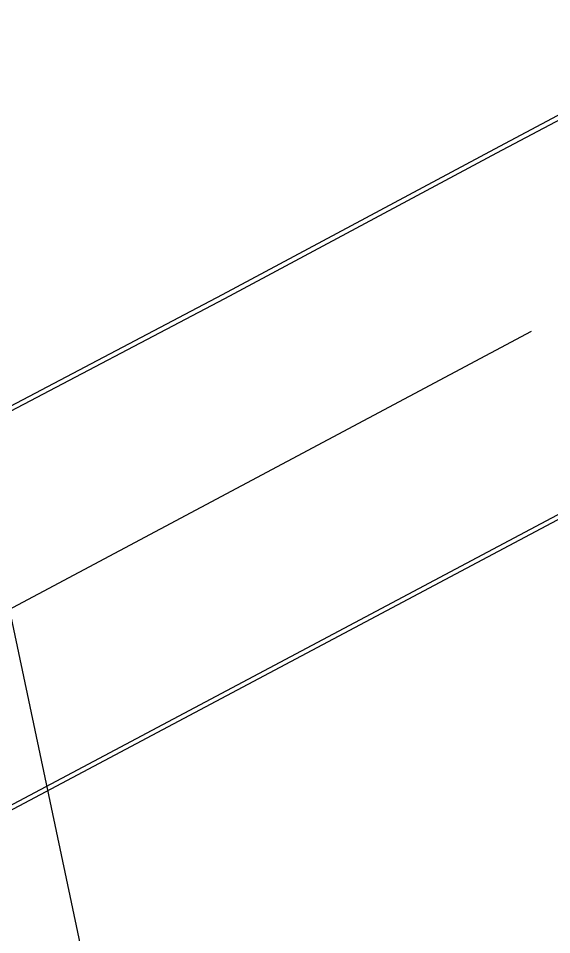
# Model space of a CAD drawing. Header units: millimetres. Extents: x 1358 to 1865, y 706 to 1003.
# Drawn here: x 1522.44 to 1531.04, y 930.95 to 945.73 of the extents above; entities that cross this region are included whole.
import ezdxf

# ---------------------------------------------------------------- set-up
doc = ezdxf.new("R2010")
doc.units = ezdxf.units.MM
doc.linetypes.add('HIDDEN', pattern=[9.525, 6.35, -3.175])
doc.layers.add('建築', color=7, linetype='Continuous')
doc.layers.add('既設管線', color=1, linetype='HIDDEN')

msp = doc.modelspace()

# ---------------------------------------------------------------- linework, layer by layer
at = {"layer": '建築', "ltscale": 1000}
for p, q in [((1533.121, 945.218, -0.309), (1530.117, 943.618, -0.309)), ((1533.156, 945.154, -0.309), (1530.151, 943.553, -0.309)), ((1530.117, 943.618, -0.309), (1525.727, 941.272, -0.309)), ((1530.151, 943.553, -0.309), (1525.762, 941.207, -0.309)), ((1525.727, 941.272, -0.309), (1517.401, 936.893, -0.309)), ((1525.762, 941.207, -0.309), (1517.435, 936.828, -0.309)), ((1530.711, 940.678, -0.309), (1518.365, 934.103, -0.309)), ((1532.028, 938.199, -0.309), (1520.11, 931.868, -0.309)), ((1532.063, 938.134, -0.309), (1520.145, 931.803, -0.309))]:
    msp.add_line(p, q, dxfattribs=at)
at = {"layer": '既設管線', "ltscale": 1000}
msp.add_line((1535.615, 873.28), (1516.131, 965.327), dxfattribs=at)

doc.saveas('drawing.dxf')
